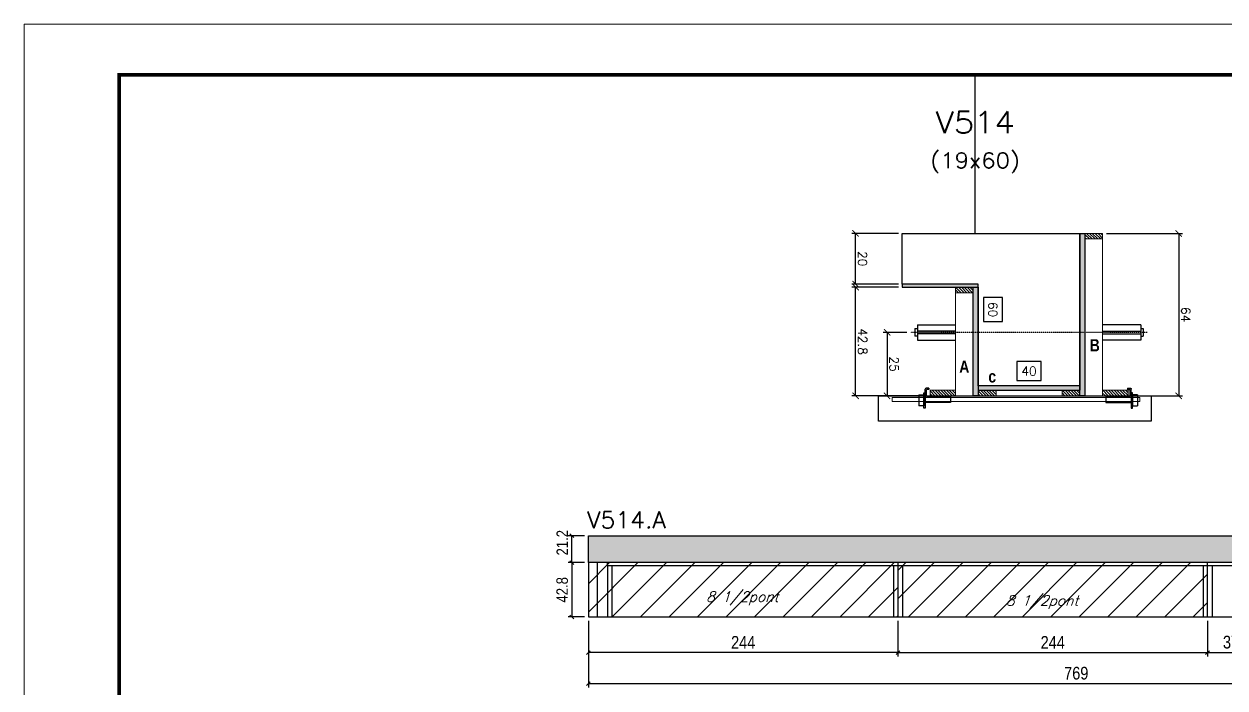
# Model space of a CAD drawing. Extents: x -21493 to -15213, y -12134 to 11887.
# Drawn here: x -21493 to -20547, y 5621 to 6144 of the extents above; entities that cross this region are included whole.
import ezdxf
from ezdxf.enums import TextEntityAlignment as Align

# ---------------------------------------------------------------- set-up
doc = ezdxf.new("R2010")
doc.units = 0
doc.linetypes.add('DASHED', pattern=[0.75, 0.5, -0.25])
doc.linetypes.add('HIDDEN', pattern=[0.375, 0.25, -0.125])
for name, color, linetype in [('barrote', 251, 'Continuous'), ('COTA', 241, 'Continuous'), ('Cota Seção (2x)', 4, 'Continuous'), ('detalhes', 4, 'Continuous'), ('Painéis', 200, 'Continuous'), ('presilha', 1, 'Continuous'), ('Reaproveitamento', 251, 'Continuous'), ('SARR_2.2x7', 40, 'Continuous'), ('SARR_3.5x7', 81, 'Continuous'), ('TENSOR', 3, 'Continuous'), ('texto', 7, 'Continuous'), ('Texto de Titulo', 7, 'Continuous'), ('Texto Qtd Sarr', 242, 'Continuous')]:
    doc.layers.add(name, color=color, linetype=linetype)
for name, color, linetype, lineweight in [('CONCRETO', 251, 'Continuous', 25), ('Folhas', 255, 'Continuous', 9), ('Hachura', 251, 'Continuous', 9), ('Madeira', 126, 'Continuous', 18), ('SARRAFO DE PRESSAO', 251, 'DASHED', 9), ('SCO-___-LAJ', 2, 'Continuous', 0), ('Texto Seção', 7, 'Continuous', 15)]:
    doc.layers.add(name, color=color, linetype=linetype, lineweight=lineweight)
doc.styles.add('COTA TECNICA', font='techl___.ttf', dxfattribs={"height": 10})
doc.styles.add('COTA TECNICA-50', font='techl___.ttf', dxfattribs={"height": 9})
doc.styles.add('REGUA-120', font='ROMANS.shx', dxfattribs={"height": 15})
doc.styles.add('Romans', font='romans.shx')
doc.styles.add('TECNICA', font='techb___.ttf', dxfattribs={"height": 10})
doc.dimstyles.new('COTA PAINEL-50', dxfattribs={"dimtxt": 9, "dimasz": 3, "dimexe": 3, "dimexo": 3, "dimgap": 3, "dimtad": 1, "dimdec": 1, "dimzin": 12, "dimdsep": 46, "dimtxsty": 'COTA TECNICA-50', "dimblk1": 'OBLIQUE', "dimblk2": 'OBLIQUE', "dimsah": 1, "dimcen": 0.9, "dimclrd": 4, "dimclre": 4, "dimclrt": 240, "dimadec": 1, "dimazin": 3, "dimtfac": 1, "dimtdec": 1, "dimtmove": 0, "dimatfit": 3, "dimfxl": 1, "dimtolj": 1, "dimtzin": 12, "dimarcsym": 0})
doc.dimstyles.new('Cota Seção (2x)', dxfattribs={"dimtxt": 7, "dimasz": 5, "dimexe": 3, "dimexo": 3, "dimgap": 2, "dimtad": 3, "dimdec": 1, "dimlfac": 0.5, "dimzin": 12, "dimdsep": 46, "dimtxsty": 'Romans', "dimblk": 'ARCHTICK', "dimcen": 0, "dimclrd": 4, "dimclre": 4, "dimclrt": 1, "dimadec": 1, "dimazin": 3, "dimtfac": 1, "dimtdec": 1, "dimtmove": 0, "dimatfit": 3, "dimldrblk": 'OBLIQUE', "dimfxl": 1, "dimtolj": 1, "dimtzin": 12, "dimarcsym": 0})
doc.dimstyles.new('Cota Seção interna', dxfattribs={"dimtxt": 7, "dimasz": 6, "dimexe": 0.18, "dimexo": 2, "dimgap": -4, "dimtad": 3, "dimdec": 1, "dimlfac": 0.5, "dimzin": 12, "dimdsep": 46, "dimtxsty": 'Romans', "dimblk": 'ARCHTICK', "dimcen": 0.09, "dimse1": 1, "dimse2": 1, "dimsd1": 1, "dimsd2": 1, "dimclrd": 180, "dimclre": 5, "dimclrt": 1, "dimadec": 0, "dimazin": 3, "dimtfac": 1, "dimtdec": 1, "dimtofl": 0, "dimtmove": 0, "dimatfit": 3, "dimldrblk": 'ARCHTICK', "dimfxl": 1, "dimtolj": 1, "dimtzin": 0, "dimarcsym": 0})
doc.dimstyles.new('PAINEL', dxfattribs={"dimtxt": 10, "dimasz": 3, "dimexe": 3, "dimexo": 3, "dimgap": 3, "dimtad": 1, "dimdec": 1, "dimzin": 12, "dimdsep": 46, "dimtxsty": 'COTA TECNICA', "dimblk1": 'OBLIQUE', "dimblk2": 'OBLIQUE', "dimsah": 1, "dimcen": 0.9, "dimclrd": 4, "dimclre": 4, "dimclrt": 240, "dimadec": 1, "dimazin": 3, "dimtfac": 1, "dimtdec": 1, "dimtmove": 0, "dimatfit": 3, "dimfxl": 1, "dimtolj": 1, "dimtzin": 12, "dimarcsym": 0})

# ---------------------------------------------------------------- blocks, each defined once
blk = doc.blocks.new('titulo1')
at = {"layer": 'Defpoints', "color": 252, "linetype": 'HIDDEN', "ltscale": 2}
blk.add_line((0, 0), (0, 125), dxfattribs=at)
at = {"layer": 'Defpoints', "style": 'Romans', "oblique": 15}
blk.add_attdef('FOLHA', text='', height=10, dxfattribs=at).set_placement((0, 15.58), align=Align.MIDDLE_CENTER)
at = {"layer": 'Texto Qtd Sarr', "color": 3, "style": 'Romans', "oblique": 15}
for tag, height, p in [('TITULO', 17, (0, 71.45)), ('SEÇÃO', 12, (0, 41.55))]:
    blk.add_attdef(tag, text='', height=height, dxfattribs=at).set_placement(p, align=Align.MIDDLE_CENTER)
blk = doc.blocks.new('_ArchTick')
at = {"color": 0, "linetype": 'ByBlock', "const_width": 0.15}
blk.add_lwpolyline([(-0.5, -0.5), (0.5, 0.5)], dxfattribs=at)
blk = doc.blocks.new('*D18')
at = {"layer": 'COTA', "color": 4, "lineweight": -2, "transparency": 16777216}
for p, q in [((-20804.29, 5936.96), (-20841, 5936.96)), ((-20838, 5851.36), (-20838, 5936.96)), ((-20786.69, 5851.36), (-20841, 5851.36))]:
    blk.add_line(p, q, dxfattribs=at)
at = {"layer": 'Defpoints', "color": 0, "transparency": 16777216}
for p in [(-20838, 5936.96), (-20801.29, 5936.96), (-20783.69, 5851.36)]:
    blk.add_point(p, dxfattribs=at)
at = {"layer": 'COTA', "color": 4, "lineweight": -2, "transparency": 16777216, "xscale": 5, "yscale": 5, "zscale": 5}
for p, rotation in [((-20838, 5936.96), 90.00098738421937), ((-20838, 5851.36), 270.0009873842193)]:
    blk.add_blockref('_ArchTick', p, dxfattribs=dict(at, rotation=rotation))
at = {"layer": 'COTA', "color": 1, "transparency": 16777216, "insert": (-20832.5, 5894.16), "char_height": 7, "attachment_point": 5, "rotation": 270.00099, "style": 'Romans'}
blk.add_mtext('\\A1;42.8', dxfattribs=at)
blk = doc.blocks.new('_Oblique')
at = {"color": 0, "linetype": 'ByBlock', "lineweight": -2}
blk.add_line((-0.5, -0.5), (0.5, 0.5), dxfattribs=at)
blk = doc.blocks.new('*D19')
at = {"layer": 'COTA', "color": 4, "lineweight": -2, "transparency": 16777216}
for p, q in [((-20804.29, 5979.36), (-20841.01, 5979.36)), ((-20838, 5939.36), (-20838.01, 5979.36)), ((-20804.29, 5939.36), (-20841, 5939.36))]:
    blk.add_line(p, q, dxfattribs=at)
at = {"layer": 'Defpoints', "color": 0, "transparency": 16777216}
for p in [(-20838.01, 5979.36), (-20801.29, 5979.36), (-20801.29, 5939.36)]:
    blk.add_point(p, dxfattribs=at)
at = {"layer": 'COTA', "color": 4, "lineweight": -2, "transparency": 16777216, "xscale": 5, "yscale": 5, "zscale": 5}
for p, rotation in [((-20838.01, 5979.36), 90.00098738421937), ((-20838, 5939.36), 270.0009873842193)]:
    blk.add_blockref('_ArchTick', p, dxfattribs=dict(at, rotation=rotation))
at = {"layer": 'COTA', "color": 1, "transparency": 16777216, "insert": (-20832.51, 5959.36), "char_height": 7, "attachment_point": 5, "rotation": 270.00099, "style": 'Romans'}
blk.add_mtext('\\A1;20', dxfattribs=at)
blk = doc.blocks.new('*D20')
at = {"layer": 'Cota Seção (2x)', "color": 180, "lineweight": -2, "transparency": 16777216}
for p, q in [((-20737.29, 5928.86), (-20737.29, 5909.86)), ((-20722.29, 5928.86), (-20737.29, 5928.86)), ((-20722.29, 5909.86), (-20722.29, 5928.86)), ((-20737.29, 5909.86), (-20722.29, 5909.86))]:
    blk.add_line(p, q, dxfattribs=at)
at = {"layer": 'Defpoints', "color": 0, "transparency": 16777216}
for p in [(-20741.29, 5979.36), (-20741.29, 5979.36), (-20741.29, 5859.36)]:
    blk.add_point(p, dxfattribs=at)
at = {"layer": 'Cota Seção (2x)', "color": 1, "transparency": 16777216, "insert": (-20729.79, 5919.36), "char_height": 7, "attachment_point": 5, "rotation": 270.00099, "style": 'Romans'}
blk.add_mtext('\\A1;60', dxfattribs=at)
blk = doc.blocks.new('PRESILHA METÁLICA 1')
at = {"layer": 'presilha'}
for p, q in [((6, 15.5), (7.5, 15.5)), ((6, -2.5), (6, 15.5)), ((7.5, 10.6), (7.5, 19.9)), ((7.5, 15.5), (7.5, -2.5)), ((12, 21), (8.6, 21)), ((9, 11.6), (9, 18.9)), ((12, 19.5), (9.6, 19.5)), ((12, 21), (12, 19.5)), ((0, 13), (6, 13)), ((0, 13), (0, 0)), ((6, 0), (0, 0)), ((6, 13), (6, 0)), ((37.5, 4.1), (7.5, 4.1)), ((37.5, 11), (9.6, 11)), ((37.5, 11), (37.5, 4.1)), ((7.5, -2.5), (6, -2.5))]:
    blk.add_line(p, q, dxfattribs=at)
for centre, radius, start, end in [((8.6, 19.9), 1.14, 90, 180), ((9.6, 18.9), 0.57, 90, 180), ((9.6, 11.6), 0.57, 180, 270)]:
    blk.add_arc(centre, radius, start, end, dxfattribs=at)
blk = doc.blocks.new('*D21')
at = {"layer": 'Cota Seção (2x)', "color": 180, "lineweight": -2, "transparency": 16777216}
for p, q in [((-20691.62, 5878.36), (-20710.95, 5878.36)), ((-20710.95, 5878.36), (-20710.95, 5863.36)), ((-20691.62, 5863.36), (-20691.62, 5878.36)), ((-20710.95, 5863.36), (-20691.62, 5863.36))]:
    blk.add_line(p, q, dxfattribs=at)
at = {"layer": 'Defpoints', "color": 0, "transparency": 16777216}
for p in [(-20741.29, 5859.36), (-20741.29, 5851.36), (-20661.29, 5851.36)]:
    blk.add_point(p, dxfattribs=at)
at = {"layer": 'Cota Seção (2x)', "color": 1, "transparency": 16777216, "insert": (-20701.29, 5870.86), "char_height": 7, "attachment_point": 5, "rotation": 0.00099, "style": 'Romans'}
blk.add_mtext('\\A1;40', dxfattribs=at)
blk = doc.blocks.new('*D540')
at = {"layer": 'COTA', "color": 4, "lineweight": -2, "transparency": 16777216}
for p, q in [((-20640.29, 5979.36), (-20580.32, 5979.36)), ((-20583.32, 5979.36), (-20583.31, 5851.36)), ((-20640.29, 5851.36), (-20580.31, 5851.36))]:
    blk.add_line(p, q, dxfattribs=at)
at = {"layer": 'Defpoints', "color": 0, "transparency": 16777216}
for p in [(-20643.29, 5979.36), (-20643.29, 5851.36), (-20583.31, 5851.36)]:
    blk.add_point(p, dxfattribs=at)
at = {"layer": 'COTA', "color": 4, "lineweight": -2, "transparency": 16777216, "xscale": 5, "yscale": 5, "zscale": 5}
for p, rotation in [((-20583.32, 5979.36), 90.00098738421937), ((-20583.31, 5851.36), 270.0009873842193)]:
    blk.add_blockref('_ArchTick', p, dxfattribs=dict(at, rotation=rotation))
at = {"layer": 'COTA', "color": 1, "transparency": 16777216, "insert": (-20577.82, 5915.36), "char_height": 7, "attachment_point": 5, "rotation": 270.00099, "style": 'Romans'}
blk.add_mtext('\\A1;64', dxfattribs=at)
blk = doc.blocks.new('*D541')
at = {"layer": 'COTA', "color": 4, "lineweight": -2, "transparency": 16777216}
for p, q in [((-20797.59, 5901.33), (-20816.14, 5901.33)), ((-20813.14, 5901.33), (-20813.14, 5851.36)), ((-20797.59, 5851.36), (-20816.14, 5851.36))]:
    blk.add_line(p, q, dxfattribs=at)
at = {"layer": 'Defpoints', "color": 0, "transparency": 16777216}
for p in [(-20794.59, 5901.33), (-20813.14, 5851.36), (-20794.59, 5851.36)]:
    blk.add_point(p, dxfattribs=at)
at = {"layer": 'COTA', "color": 4, "lineweight": -2, "transparency": 16777216, "xscale": 5, "yscale": 5, "zscale": 5}
for p, rotation in [((-20813.14, 5901.33), 90.00098738421937), ((-20813.14, 5851.36), 270.0009873842193)]:
    blk.add_blockref('_ArchTick', p, dxfattribs=dict(at, rotation=rotation))
at = {"layer": 'COTA', "color": 1, "transparency": 16777216, "insert": (-20807.64, 5876.34), "char_height": 7, "attachment_point": 5, "rotation": 270.00099, "style": 'Romans'}
blk.add_mtext('\\A1;25', dxfattribs=at)
blk = doc.blocks.new('*D564')
at = {"layer": 'COTA', "color": 4, "linetype": 'ByBlock', "lineweight": -2, "transparency": 16777216}
for p, q in [((-21048.58, 5674.11), (-21048.58, 5646)), ((-20804.58, 5674.11), (-20804.58, 5646)), ((-20804.58, 5649), (-21048.58, 5649))]:
    blk.add_line(p, q, dxfattribs=at)
at = {"layer": 'Defpoints', "color": 0, "linetype": 'ByBlock', "transparency": 16777216}
for p in [(-21048.58, 5677.11), (-20804.58, 5677.11), (-21048.58, 5649)]:
    blk.add_point(p, dxfattribs=at)
at = {"layer": 'COTA', "color": 4, "linetype": 'ByBlock', "lineweight": -2, "transparency": 16777216, "xscale": 3, "yscale": 3, "zscale": 3, "rotation": 180}
blk.add_blockref('_Oblique', (-21048.58, 5649), dxfattribs=at)
at = {"layer": 'COTA', "color": 4, "linetype": 'ByBlock', "lineweight": -2, "transparency": 16777216, "xscale": 3, "yscale": 3, "zscale": 3}
blk.add_blockref('_Oblique', (-20804.58, 5649), dxfattribs=at)
at = {"layer": 'COTA', "color": 240, "linetype": 'ByBlock', "transparency": 16777216, "insert": (-20926.58, 5657.08), "char_height": 10, "attachment_point": 5, "style": 'COTA TECNICA'}
blk.add_mtext('\\A1;244', dxfattribs=at)
blk = doc.blocks.new('*D565')
at = {"layer": 'COTA', "color": 4, "linetype": 'ByBlock', "lineweight": -2, "transparency": 16777216}
for p, q in [((-20804.58, 5674.11), (-20804.58, 5646)), ((-20560.58, 5674.11), (-20560.58, 5646)), ((-20804.58, 5649), (-20560.58, 5649))]:
    blk.add_line(p, q, dxfattribs=at)
at = {"layer": 'Defpoints', "color": 0, "linetype": 'ByBlock', "transparency": 16777216}
for p in [(-20804.58, 5677.11), (-20560.58, 5677.11), (-20560.58, 5649)]:
    blk.add_point(p, dxfattribs=at)
at = {"layer": 'COTA', "color": 4, "linetype": 'ByBlock', "lineweight": -2, "transparency": 16777216, "xscale": 3, "yscale": 3, "zscale": 3, "rotation": 180}
blk.add_blockref('_Oblique', (-20804.58, 5649), dxfattribs=at)
at = {"layer": 'COTA', "color": 4, "linetype": 'ByBlock', "lineweight": -2, "transparency": 16777216, "xscale": 3, "yscale": 3, "zscale": 3}
blk.add_blockref('_Oblique', (-20560.58, 5649), dxfattribs=at)
at = {"layer": 'COTA', "color": 240, "linetype": 'ByBlock', "transparency": 16777216, "insert": (-20682.58, 5657.08), "char_height": 10, "attachment_point": 5, "style": 'COTA TECNICA'}
blk.add_mtext('\\A1;244', dxfattribs=at)
blk = doc.blocks.new('*D566')
at = {"layer": 'COTA', "color": 4, "linetype": 'ByBlock', "lineweight": -2, "transparency": 16777216}
for p, q in [((-20560.58, 5674.11), (-20560.58, 5646)), ((-20523.58, 5674.11), (-20523.58, 5646)), ((-20560.58, 5649), (-20523.58, 5649))]:
    blk.add_line(p, q, dxfattribs=at)
at = {"layer": 'Defpoints', "color": 0, "linetype": 'ByBlock', "transparency": 16777216}
for p in [(-20560.58, 5677.11), (-20523.58, 5677.11), (-20523.58, 5649)]:
    blk.add_point(p, dxfattribs=at)
at = {"layer": 'COTA', "color": 4, "linetype": 'ByBlock', "lineweight": -2, "transparency": 16777216, "xscale": 3, "yscale": 3, "zscale": 3, "rotation": 180}
blk.add_blockref('_Oblique', (-20560.58, 5649), dxfattribs=at)
at = {"layer": 'COTA', "color": 4, "linetype": 'ByBlock', "lineweight": -2, "transparency": 16777216, "xscale": 3, "yscale": 3, "zscale": 3}
blk.add_blockref('_Oblique', (-20523.58, 5649), dxfattribs=at)
at = {"layer": 'COTA', "color": 240, "linetype": 'ByBlock', "transparency": 16777216, "insert": (-20542.08, 5657.22), "char_height": 10, "attachment_point": 5, "style": 'COTA TECNICA'}
blk.add_mtext('\\A1;37', dxfattribs=at)
blk = doc.blocks.new('*D584')
at = {"layer": 'COTA', "color": 4, "linetype": 'ByBlock', "lineweight": -2, "transparency": 16777216}
for p, q in [((-21048.58, 5674.11), (-21048.58, 5621.6)), ((-20279.58, 5674.11), (-20279.58, 5621.6)), ((-21048.58, 5624.6), (-20279.58, 5624.6))]:
    blk.add_line(p, q, dxfattribs=at)
at = {"layer": 'Defpoints', "color": 0, "linetype": 'ByBlock', "transparency": 16777216}
for p in [(-21048.58, 5677.11), (-20279.58, 5677.11), (-20279.58, 5624.6)]:
    blk.add_point(p, dxfattribs=at)
at = {"layer": 'COTA', "color": 4, "linetype": 'ByBlock', "lineweight": -2, "transparency": 16777216, "xscale": 3, "yscale": 3, "zscale": 3, "rotation": 180}
blk.add_blockref('_Oblique', (-21048.58, 5624.6), dxfattribs=at)
at = {"layer": 'COTA', "color": 4, "linetype": 'ByBlock', "lineweight": -2, "transparency": 16777216, "xscale": 3, "yscale": 3, "zscale": 3}
blk.add_blockref('_Oblique', (-20279.58, 5624.6), dxfattribs=at)
at = {"layer": 'COTA', "color": 240, "linetype": 'ByBlock', "transparency": 16777216, "insert": (-20664.08, 5632.73), "char_height": 10, "attachment_point": 5, "style": 'COTA TECNICA'}
blk.add_mtext('\\A1;769', dxfattribs=at)
blk = doc.blocks.new('*D1090')
at = {"layer": 'COTA', "color": 4, "linetype": 'ByBlock', "lineweight": -2, "transparency": 16777216}
for p, q in [((-21051.58, 5719.91), (-21064.65, 5719.91)), ((-21061.65, 5719.91), (-21061.65, 5677.11)), ((-21051.58, 5677.11), (-21064.65, 5677.11))]:
    blk.add_line(p, q, dxfattribs=at)
at = {"layer": 'Defpoints', "color": 0, "linetype": 'ByBlock', "transparency": 16777216}
for p in [(-21048.58, 5719.91), (-21061.65, 5677.11), (-21048.58, 5677.11)]:
    blk.add_point(p, dxfattribs=at)
at = {"layer": 'COTA', "color": 4, "linetype": 'ByBlock', "lineweight": -2, "transparency": 16777216, "xscale": 3, "yscale": 3, "zscale": 3}
for p, rotation in [((-21061.65, 5719.91), 90), ((-21061.65, 5677.11), 270)]:
    blk.add_blockref('_Oblique', p, dxfattribs=dict(at, rotation=rotation))
at = {"layer": 'COTA', "color": 240, "linetype": 'ByBlock', "transparency": 16777216, "insert": (-21069.23, 5698.51), "char_height": 9, "attachment_point": 5, "rotation": 90, "style": 'COTA TECNICA-50'}
blk.add_mtext('\\A1;42.8', dxfattribs=at)
blk = doc.blocks.new('*D1091')
at = {"layer": 'COTA', "color": 4, "linetype": 'ByBlock', "lineweight": -2, "transparency": 16777216}
for p, q in [((-21051.58, 5741.12), (-21064.65, 5741.12)), ((-21061.65, 5719.91), (-21061.65, 5741.12)), ((-21051.58, 5719.91), (-21064.65, 5719.91))]:
    blk.add_line(p, q, dxfattribs=at)
at = {"layer": 'Defpoints', "color": 0, "linetype": 'ByBlock', "transparency": 16777216}
for p in [(-21061.65, 5741.12), (-21048.58, 5741.12), (-21048.58, 5719.91)]:
    blk.add_point(p, dxfattribs=at)
at = {"layer": 'COTA', "color": 4, "linetype": 'ByBlock', "lineweight": -2, "transparency": 16777216, "xscale": 3, "yscale": 3, "zscale": 3}
for p, rotation in [((-21061.65, 5741.12), 90), ((-21061.65, 5719.91), 270)]:
    blk.add_blockref('_Oblique', p, dxfattribs=dict(at, rotation=rotation))
at = {"layer": 'COTA', "color": 240, "linetype": 'ByBlock', "transparency": 16777216, "insert": (-21069.2, 5735.6), "char_height": 9, "attachment_point": 5, "rotation": 90, "style": 'COTA TECNICA-50'}
blk.add_mtext('\\A1;21.2', dxfattribs=at)
blk = doc.blocks.new('9999999999')
at = {"layer": 'Folhas'}
blk.add_lwpolyline([(98138.98, 34190.21), (99623.98, 34190.21), (99623.98, 35240.21), (98138.98, 35240.21)], close=True, dxfattribs=at)
at = {"layer": 'Folhas', "color": 30, "const_width": 3}
blk.add_lwpolyline([(98213.98, 34230.21), (99583.98, 34230.21), (99583.98, 35200.21), (98213.98, 35200.21)], close=True, dxfattribs=at)

msp = doc.modelspace()

# ---------------------------------------------------------------- hatches: boundary and pattern name
at = {"layer": 'COTA', "linetype": 'ByBlock'}
h = msp.add_hatch(dxfattribs=at)
h.set_pattern_fill('AR-CONC', color=256, scale=0.03)
h.set_pattern_definition([(50, (-160229.1976, -25983.6538), (5.46554007, -0.47817257), [0.5715, -6.2865]), (355, (-160229.1976, -25983.654), (-1.05730264, 5.73170536), [0.4572, -5.02921753]), (100.4514447, (-160228.742, -25983.6936), (4.40823741, 5.25353256), [0.48570026, -5.34270734]), (46.1842, (-160229.1976, -25982.13), (8.13237123, -1.26126984), [0.85725, -9.42975]), (96.6355576, (-160228.52, -25982.235), (7.122124, 7.42278374), [0.7285507, -8.01406824]), (351.184151, (-160229.198, -25982.13), (7.122124, 7.42278374), [0.685799, -7.54379196]), (21, (-160228.4356, -25982.5108), (4.54843174, -3.06795595), [0.5715, -6.2865]), (326, (-160228.4356, -25982.511), (1.85406085, 5.52563898), [0.4572, -5.0292]), (71.451445, (-160228.0566, -25982.7664), (6.40249258, 2.45768307), [0.48570026, -5.34269813]), (37.5, (-160229.1976, -25983.6538), (0.092658098, 2.536651166), [0, -4.96824, 0, -5.1054, 0, -5.04825]), (7.5, (-160229.1976, -25983.6538), (2.004589875, 3.005417245), [0, -2.91084, 0, -4.85394, 0, -1.92405]), (327.5, (-160230.8969, -25983.6538), (4.067717855, -0.17186232), [0, -1.905, 0, -5.9436, 0, -7.8867]), (317.5, (-160231.659, -25983.6538), (4.44387544, 0.76279473), [0, -2.4765, 0, -3.94716, 0, -5.6007])])
h.paths.add_polyline_path([(-20279.58, 5741.11), (-21048.58, 5741.12), (-21048.58, 5719.91), (-20453.59, 5719.91), (-20453.59, 5717.71), (-20453.59, 5717.71), (-20453.59, 5699.11), (-20279.58, 5699.11)])
h.paths.add_polyline_path([(-20461.61, 5694.47), (-20461.61, 5725.01), (-20480.14, 5725.01), (-20480.14, 5694.47)], flags=9)
at = {"layer": 'Hachura'}
h = msp.add_hatch(color=256, dxfattribs=at)
h.dxf.hatch_style = 1
h.paths.add_polyline_path([(-20661.29, 5979.36), (-20657.29, 5979.36), (-20657.29, 5851.36), (-20661.29, 5851.36)])
h = msp.add_hatch(dxfattribs=at)
h.set_pattern_fill('ANSI31', color=256, scale=0.5, angle=270, style=0)
h.set_pattern_definition([(315, (2188.533, -2328.2851), (1.12253202, 1.12253202), [])])
h.paths.add_polyline_path([(-20643.29, 5974.96), (-20643.29, 5979.36), (-20657.29, 5979.36), (-20657.29, 5974.96)])
h = msp.add_hatch(color=256, dxfattribs=at)
h.dxf.hatch_style = 1
h.paths.add_polyline_path([(-20741.29, 5936.96), (-20741.29, 5939.36), (-20801.29, 5939.36), (-20801.29, 5936.96)])
h = msp.add_hatch(dxfattribs=at)
h.set_pattern_fill('ANSI31', color=256, scale=0.5, angle=270, style=0)
h.set_pattern_definition([(315, (2206.533, -2370.6851), (1.12253202, 1.12253202), [])])
h.paths.add_polyline_path([(-20745.29, 5932.56), (-20745.29, 5936.96), (-20759.29, 5936.96), (-20759.29, 5932.56)])
h = msp.add_hatch(color=256, dxfattribs=at)
h.dxf.hatch_style = 1
h.paths.add_polyline_path([(-20745.29, 5936.96), (-20741.29, 5936.96), (-20741.29, 5851.36), (-20745.29, 5851.36)])
h = msp.add_hatch(color=256, dxfattribs=at)
h.dxf.hatch_style = 1
h.paths.add_polyline_path([(-20661.29, 5855.76), (-20661.29, 5859.36), (-20741.29, 5859.36), (-20741.29, 5855.76)])
h = msp.add_hatch(dxfattribs=at)
h.set_pattern_fill('ANSI31', color=256, scale=0.5, angle=270, style=0)
h.set_pattern_definition([(315, (2206.533, -2378.2851), (1.12253202, 1.12253202), [])])
h.paths.add_polyline_path([(-20779.29, 5851.36), (-20779.29, 5855.76), (-20759.29, 5855.76), (-20759.29, 5851.36)])
h = msp.add_hatch(dxfattribs=at)
h.set_pattern_fill('ANSI31', color=256, scale=0.5, angle=270, style=0)
h.set_pattern_definition([(315, (2215.333, -2378.2851), (1.12253202, 1.12253202), [])])
h.paths.add_polyline_path([(-20741.29, 5851.36), (-20741.29, 5855.76), (-20727.29, 5855.76), (-20727.29, 5851.36)])
h = msp.add_hatch(dxfattribs=at)
h.set_pattern_fill('ANSI31', color=256, scale=0.5, angle=270, style=0)
h.set_pattern_definition([(315, (2257.335, -2378.2851), (1.12253202, 1.12253202), [])])
h.paths.add_polyline_path([(-20661.29, 5851.36), (-20661.29, 5855.76), (-20675.29, 5855.76), (-20675.29, 5851.36)])
h = msp.add_hatch(dxfattribs=at)
h.set_pattern_fill('ANSI31', color=256, scale=0.5, angle=270, style=0)
h.set_pattern_definition([(315, (2154.533, -2378.2851), (1.12253202, 1.12253202), [])])
h.paths.add_polyline_path([(-20643.29, 5851.36), (-20643.29, 5855.76), (-20623.29, 5855.76), (-20623.29, 5851.36)])
at = {"layer": 'Reaproveitamento', "linetype": 'ByBlock'}
h = msp.add_hatch(dxfattribs=at)
h.set_pattern_fill('ANSI31', color=256, scale=5)
h.set_pattern_definition([(45, (-160229.198, -25983.654), (-11.2253202, 11.2253202), [])])
h.paths.add_polyline_path([(-20804.58, 5677.11), (-20804.58, 5719.91), (-21048.58, 5719.91), (-21048.58, 5719.91), (-21048.58, 5677.11)])
h = msp.add_hatch(dxfattribs=at)
h.set_pattern_fill('ANSI31', color=256, scale=5)
h.set_pattern_definition([(45, (-161814.198, -25983.654), (-11.2253202, 11.2253202), [])])
h.paths.add_polyline_path([(-20560.58, 5719.91), (-20804.58, 5719.91), (-20804.58, 5677.11), (-20560.58, 5677.11)])
h.paths.add_polyline_path([(-20727.35, 5680.8), (-20659.74, 5680.8), (-20654.24, 5696.77), (-20721.85, 5696.77)], flags=24)

# ---------------------------------------------------------------- linework, layer by layer
at = {"ltscale": 3}
for p, q in [((-20789.29, 5907.33), (-20789.29, 5895.33)), ((-20789.29, 5907.33), (-20759.29, 5907.33)), ((-20613.29, 5907.33), (-20643.29, 5907.33)), ((-20613.29, 5907.33), (-20613.29, 5895.33)), ((-20791.29, 5904.33), (-20791.29, 5898.33)), ((-20791.29, 5904.33), (-20789.29, 5904.33)), ((-20789.29, 5898.33), (-20791.29, 5898.33)), ((-20759.29, 5902.33), (-20789.29, 5902.33)), ((-20759.29, 5900.33), (-20789.29, 5900.33)), ((-20643.29, 5902.33), (-20613.29, 5902.33)), ((-20643.29, 5900.33), (-20613.29, 5900.33)), ((-20613.29, 5904.33), (-20611.29, 5904.33)), ((-20613.29, 5898.33), (-20611.29, 5898.33)), ((-20611.29, 5904.33), (-20611.29, 5898.33)), ((-20789.29, 5895.33), (-20759.29, 5895.33)), ((-20613.29, 5895.33), (-20643.29, 5895.33))]:
    msp.add_line(p, q, dxfattribs=at)
at = {"layer": 'barrote'}
msp.add_lwpolyline([(-20604.92, 5831.36), (-20819.89, 5831.36), (-20819.89, 5851.36), (-20604.92, 5851.36)], close=True, dxfattribs=at)
at = {"layer": 'CONCRETO'}
msp.add_lwpolyline([(-20741.29, 5939.36), (-20801.29, 5939.36), (-20801.29, 5979.36), (-20741.29, 5979.36), (-20741.29, 5979.36), (-20661.29, 5979.36), (-20661.29, 5855.76), (-20661.29, 5855.76), (-20661.29, 5859.36), (-20741.29, 5859.36)], close=True, dxfattribs=at)
at = {"layer": 'COTA', "linetype": 'ByBlock'}
for p, q in [((-21048.58, 5741.12), (-20279.58, 5741.11)), ((-21048.58, 5719.91), (-21048.58, 5741.12))]:
    msp.add_line(p, q, dxfattribs=at)
at = {"layer": 'Madeira'}
for points in [[(-20643.29, 5974.96), (-20643.29, 5979.36), (-20657.29, 5979.36), (-20657.29, 5974.96)], [(-20643.29, 5979.36), (-20657.29, 5979.36), (-20657.29, 5851.36), (-20643.29, 5851.36)], [(-20745.29, 5932.56), (-20745.29, 5936.96), (-20759.29, 5936.96), (-20759.29, 5932.56)], [(-20745.29, 5936.96), (-20759.29, 5936.96), (-20759.29, 5851.36), (-20745.29, 5851.36)], [(-20779.29, 5851.36), (-20779.29, 5855.76), (-20759.29, 5855.76), (-20759.29, 5851.36)], [(-20741.29, 5851.36), (-20741.29, 5855.76), (-20727.29, 5855.76), (-20727.29, 5851.36)], [(-20661.29, 5851.36), (-20661.29, 5855.76), (-20675.29, 5855.76), (-20675.29, 5851.36)], [(-20643.29, 5851.36), (-20643.29, 5855.76), (-20623.29, 5855.76), (-20623.29, 5851.36)]]:
    msp.add_lwpolyline(points, close=True, dxfattribs=at)
at = {"layer": 'Painéis', "linetype": 'ByBlock'}
for p, q in [((-20453.59, 5719.91), (-21048.58, 5719.91)), ((-21048.58, 5719.91), (-21048.58, 5677.11)), ((-20804.58, 5719.91), (-20804.58, 5677.11)), ((-20560.58, 5677.11), (-20560.58, 5719.91)), ((-21048.58, 5677.11), (-20279.58, 5677.11))]:
    msp.add_line(p, q, dxfattribs=at)
at = {"layer": 'Painéis'}
for points in [[(-20661.29, 5979.36), (-20657.29, 5979.36), (-20657.29, 5851.36), (-20661.29, 5851.36)], [(-20741.29, 5936.96), (-20741.29, 5939.36), (-20801.29, 5939.36), (-20801.29, 5936.96)], [(-20745.29, 5936.96), (-20741.29, 5936.96), (-20741.29, 5851.36), (-20745.29, 5851.36)], [(-20661.29, 5855.76), (-20661.29, 5859.36), (-20741.29, 5859.36), (-20741.29, 5855.76)]]:
    msp.add_lwpolyline(points, close=True, dxfattribs=at)
at = {"layer": 'SARR_2.2x7', "linetype": 'Continuous', "ltscale": 50}
for p, q in [((-21041.58, 5719.91), (-21041.58, 5677.11)), ((-21033.58, 5717.71), (-21033.58, 5719.91)), ((-21033.58, 5717.71), (-20804.58, 5717.71)), ((-20804.58, 5717.72), (-20560.58, 5717.71)), ((-20560.58, 5717.71), (-20523.58, 5717.71))]:
    msp.add_line(p, q, dxfattribs=at)
at = {"layer": 'SARR_3.5x7'}
for p, q in [((-21033.58, 5717.71), (-21033.58, 5677.11)), ((-21030.08, 5717.71), (-21030.08, 5677.11)), ((-20808.08, 5717.72), (-20808.08, 5677.12)), ((-20801.08, 5717.72), (-20801.08, 5677.12)), ((-20564.08, 5717.71), (-20564.08, 5677.11)), ((-20557.08, 5717.71), (-20557.08, 5677.11))]:
    msp.add_line(p, q, dxfattribs=at)
at = {"layer": 'SCO-___-LAJ', "color": 1}
msp.add_lwpolyline([(-20613.92, 5850.03), (-20809.23, 5850.02), (-20809.23, 5846.82), (-20613.92, 5846.83)], close=True, dxfattribs=at)
at = {"layer": 'TENSOR', "linetype": 'HIDDEN', "ltscale": 0.5}
msp.add_line((-20608.29, 5901.33), (-20794.59, 5901.33), dxfattribs=at)

# ---------------------------------------------------------------- block references
at = {"layer": 'presilha'}
for p, xscale, yscale, zscale, rotation in [((-20788.15, 5843.39), 0.6666666666666667, 0.6666666666666667, 0.6666666666666667, 0.0009873841914934626), ((-20615.71, 5843.39), -0.6666666666666667, 0.6666666666666665, 0.6666666666666666, 0.0009873841915286619)]:
    msp.add_blockref('PRESILHA METÁLICA 1', p, dxfattribs=dict(at, xscale=xscale, yscale=yscale, zscale=zscale, rotation=rotation))
at = {"layer": 'SARRAFO DE PRESSAO', "color": 6, "linetype": 'ByBlock'}
msp.add_blockref('9999999999', (-119632.39, -29095.85), dxfattribs=at)
at = {"layer": 'Texto Seção'}
ref = msp.add_blockref('titulo1', (-20743.78, 5979.36), dxfattribs=at)
ref.add_attrib('TITULO', 'V514', dxfattribs={"layer": 'Texto de Titulo', "color": 7, "height": 17, "style": 'Romans', "width": 1.1}).set_placement((-20743.78, 6066.86), align=Align.MIDDLE_CENTER)
ref.add_attrib('SEÇÃO', '(19x60)', dxfattribs={"layer": 'Texto de Titulo', "color": 7, "height": 12, "style": 'Romans', "width": 1.1}).set_placement((-20743.78, 6036.86), align=Align.MIDDLE_CENTER)

# ---------------------------------------------------------------- texts
at = {"layer": 'detalhes', "style": 'TECNICA'}
for s, p in [('B', (-20653.46, 5886.39)), ('A', (-20756.29, 5869.55)), ('c', (-20733.37, 5861.85))]:
    msp.add_text(s, height=9.6, rotation=0.00099, dxfattribs=at).set_placement(p)
at = {"layer": 'texto', "color": 2, "char_height": 8, "attachment_point": 5, "style": 'Romans'}
for insert in [(-20927.3, 5691.76), (-20690.99, 5688.79)]:
    msp.add_mtext('{\\Q19;\\C256;8 1/2pont}', dxfattribs=dict(at, insert=insert))
at = {"layer": 'Texto Seção', "style": 'REGUA-120', "width": 1.05}
msp.add_text('V514.A', height=13, dxfattribs=at).set_placement((-21049.62, 5747.09))

# ---------------------------------------------------------------- dimensions: what is measured, and where the dimension line sits
at = {"layer": 'COTA'}
for base, p1, p2, picture, middle in [((-20838.01, 5979.36), (-20801.29, 5939.36), (-20801.29, 5979.36), '*D19', (-20832.51, 5959.36)), ((-20583.31, 5851.36), (-20643.29, 5979.36), (-20643.29, 5851.36), '*D540', (-20577.82, 5915.36)), ((-20838, 5936.96), (-20783.69, 5851.36), (-20801.29, 5936.96), '*D18', (-20832.5, 5894.16)), ((-20813.14, 5851.36), (-20794.59, 5901.33), (-20794.59, 5851.36), '*D541', (-20807.64, 5876.34))]:
    dim = msp.add_linear_dim(base=base, p1=p1, p2=p2, angle=90.00099, dimstyle='Cota Seção (2x)', dxfattribs=at)
    dim.commit()
    dim.dimension.update_dxf_attribs({"geometry": picture, "text_midpoint": middle})
at = {"layer": 'COTA', "linetype": 'ByBlock'}
dim = msp.add_linear_dim(base=(-21061.65, 5741.12), p1=(-21048.58, 5719.91), p2=(-21048.58, 5741.12), angle=90, dimstyle='COTA PAINEL-50', override={"dimarcsym": 1}, dxfattribs=at)
dim.commit()
dim.dimension.update_dxf_attribs({"geometry": '*D1091', "text_midpoint": (-21061.65, 5735.6), "dimtype": 160})
dim = msp.add_linear_dim(base=(-21061.65, 5677.11), p1=(-21048.58, 5719.91), p2=(-21048.58, 5677.11), angle=90, dimstyle='COTA PAINEL-50', override={"dimarcsym": 1}, dxfattribs=at)
dim.commit()
dim.dimension.update_dxf_attribs({"geometry": '*D1090', "text_midpoint": (-21069.23, 5698.51)})
for base, p1, p2, picture, middle in [((-21048.58, 5649), (-20804.58, 5677.11), (-21048.58, 5677.11), '*D564', (-20926.58, 5657.08)), ((-20279.58, 5624.6), (-21048.58, 5677.11), (-20279.58, 5677.11), '*D584', (-20664.08, 5632.73)), ((-20560.58, 5649), (-20804.58, 5677.11), (-20560.58, 5677.11), '*D565', (-20682.58, 5657.08))]:
    dim = msp.add_linear_dim(base=base, p1=p1, p2=p2, dimstyle='PAINEL', dxfattribs=at)
    dim.commit()
    dim.dimension.update_dxf_attribs({"geometry": picture, "text_midpoint": middle})
dim = msp.add_linear_dim(base=(-20523.58, 5649), p1=(-20560.58, 5677.11), p2=(-20523.58, 5677.11), dimstyle='PAINEL', dxfattribs=at)
dim.commit()
dim.dimension.update_dxf_attribs({"geometry": '*D566', "text_midpoint": (-20542.08, 5649), "dimtype": 160})
at = {"layer": 'Cota Seção (2x)'}
for base, p1, p2, angle, picture, middle in [((-20741.29, 5979.36), (-20741.29, 5859.36), (-20741.29, 5979.36), 90.00099, '*D20', (-20729.79, 5919.36)), ((-20741.29, 5859.36), (-20661.29, 5851.36), (-20741.29, 5851.36), 180.00099, '*D21', (-20701.29, 5870.86))]:
    dim = msp.add_linear_dim(base=base, p1=p1, p2=p2, angle=angle, dimstyle='Cota Seção interna', dxfattribs=at)
    dim.commit()
    dim.dimension.update_dxf_attribs({"geometry": picture, "text_midpoint": middle})

doc.saveas('drawing.dxf')
